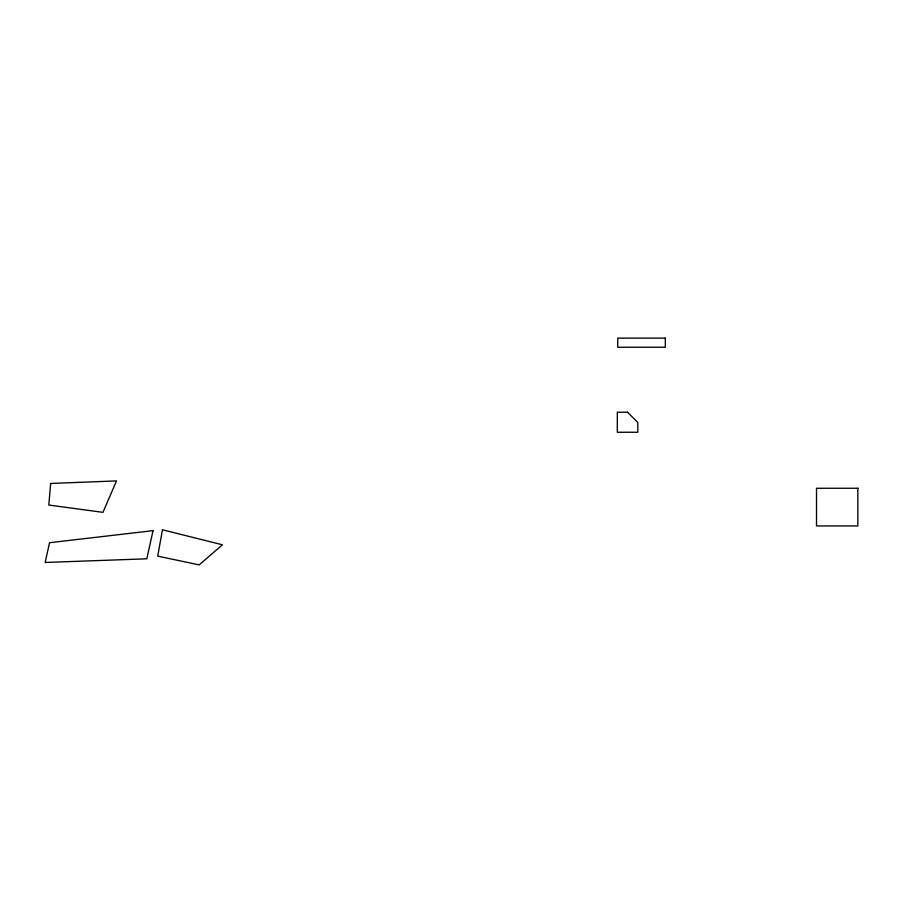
<?xml version="1.0" encoding="UTF-8"?>
<svg xmlns="http://www.w3.org/2000/svg" width="903" height="903" viewBox="0 0 903 903"><rect width="100%" height="100%" fill="white"/><g stroke="black" fill="none" stroke-linecap="round" stroke-linejoin="round"><path stroke-width="1.35" d="M50.647 483.466L48.818 505.037L102.953 512.351L116.487 480.904L50.647 483.466M162.472 529.801L157.72 556.135L199.157 564.883L222.454 544.802L162.472 529.801M153.047 530.648L146.828 558.81L45.15 562.467L49.541 542.714L153.047 530.648M665.308 338.117L617.765 338.117L617.765 347.237L665.308 347.237L665.308 338.117M627.562 412.231L617.325 412.231L617.325 432.255L637.8 432.255L637.8 422.469L627.562 412.231M857.85 488.263L816.515 488.263L816.515 525.941L857.85 525.941L857.85 488.263"/></g></svg>
